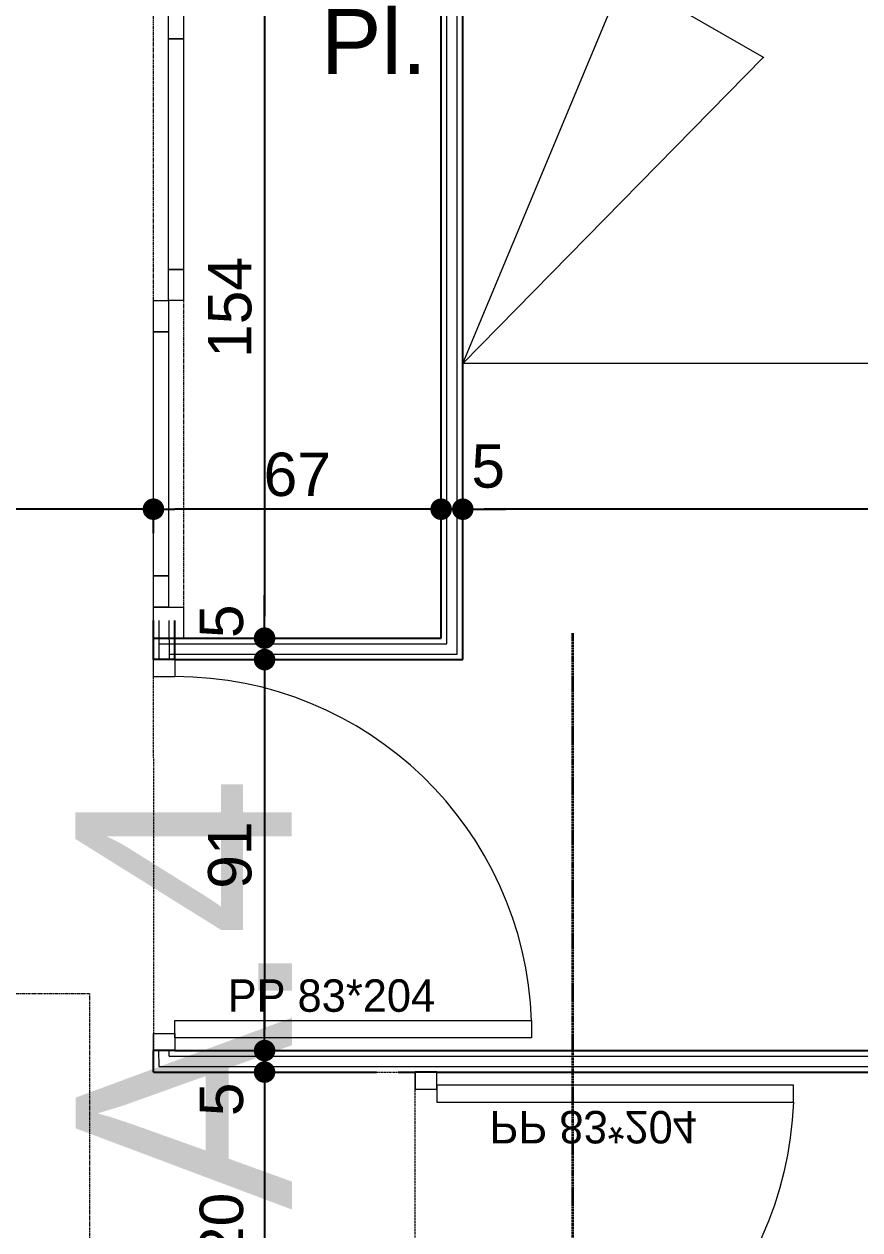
# Model space of a CAD drawing. Header units: centimetres. Extents: x 16433 to 114398, y -50094 to -12305.
# Drawn here: x 32138.8 to 32333.3, y -29937.4 to -29656.8 of the extents above; entities that cross this region are included whole.
import ezdxf

# ---------------------------------------------------------------- set-up
doc = ezdxf.new("R2010")
doc.units = ezdxf.units.CM
doc.header["$LTSCALE"] = 0.5
for name, pattern in [('Style de ligne -1', [0.41664, 0.20828, -0.20836]), ('Style de ligne -5', [0.20828, 0.069425, -0.138855]), ('Style de ligne -6', [1.04164, 0.625, -0.20828, 0.06943, -0.13893])]:
    doc.linetypes.add(name, pattern=pattern)
doc.layers.get('0').update_dxf_attribs({"linetype": 'CONTINUOUS'})
doc.layers.get('DEFPOINTS').update_dxf_attribs({"linetype": 'CONTINUOUS'})
doc.layers.add('3-BAT C-Niveau -2', color=7, linetype='CONTINUOUS')
doc.styles.add('Futura Book', font='')
doc.styles.add('Futura Std Book', font='')
doc.styles.add('Helvetica', font='')
doc.styles.get('Futura Book').set_extended_font_data('Futura Book')
doc.styles.get('Futura Std Book').set_extended_font_data('Futura Std Book')
doc.styles.get('Helvetica').set_extended_font_data('Helvetica')
doc.dimstyles.new('IS', dxfattribs={"dimtxt": 10.08724, "dimasz": 5.007446, "dimexe": 2, "dimexo": 10, "dimgap": 3, "dimtad": 1, "dimdec": 1, "dimtxsty": 'Helvetica', "dimblk": 'DOT', "dimblk1": 'DOT', "dimblk2": 'DOT', "dimcen": 0, "dimdle": 10, "dimazin": 0, "dimtfac": 0.8, "dimtdec": 1, "dimtix": 1, "dimtmove": 0, "dimatfit": 0, "dimldrblk": 'VW_FILLEDARROW-1', "dimfxl": 10, "dimfxlon": 1, "dimfrac": 2, "dimtolj": 1, "dimarcsym": 0})

# ---------------------------------------------------------------- blocks, each defined once
blk = doc.blocks.new('Groupe-38-1')
at = {"color": 7, "linetype": 'Style de ligne -6', "lineweight": 35}
blk.add_line((16088.17, -46858.27), (16233.55, -46830.72), dxfattribs=at)
at = {"color": 7, "insert": (16080.04, -46742.01), "char_height": 50.3443, "width": 138.0873, "attachment_point": 1, "rotation": 10.7313, "line_spacing_factor": 0.962448, "style": 'Futura Std Book'}
blk.add_mtext('\\pt32.91,65.8,95.251,127.02,158.79;A.4', dxfattribs=at)
blk = doc.blocks.new('PORTE 83_204')
at = {"color": 7, "linetype": 'Continuous', "lineweight": 13, "flags": 128}
for points in [[(38.5, 2.5), (38.5, 85.5), (42.5, 85.5), (42.5, 2.5)], [(-45.5, 2.5), (-41.5, 2.5), (-41.5, -2.5), (-45.5, -2.5)], [(41.5, 2.5), (45.5, 2.5), (45.5, -2.5), (41.5, -2.5)]]:
    blk.add_lwpolyline(points, close=True, dxfattribs=at)
at = {"color": 7, "linetype": 'Continuous', "lineweight": 5}
blk.add_arc((41.5, 2.5), 83.05, 92.0697, 180, dxfattribs=at)
at = {"color": 7, "insert": (28.91, 14.76), "char_height": 7.55165, "width": 66.7422, "attachment_point": 1, "rotation": 90, "line_spacing_factor": 0.962448, "style": 'Futura Book'}
blk.add_mtext('\\pt10.172,20.344,30.516,40.688,50.86,61.032,71.205,81.407,91.526,101.72,111.92,122.03,132.23,142.42,152.62,162.74,172.93,183.13,193.25,203.44,213.64,223.76;PP 83*204', dxfattribs=at)
blk = doc.blocks.new('Groupe-67-1')
at = {"color": 7, "linetype": 'Continuous', "lineweight": 18}
for p, q in [((16385.86, -46814), (16378.84, -46777.07)), ((16290.44, -46793.89), (16385.86, -46814)), ((16290.44, -46793.89), (16373.46, -46849.41)), ((16385.86, -46814), (16373.43, -46849.47))]:
    blk.add_line(p, q, dxfattribs=at)
at = {"color": 7, "linetype": 'Continuous', "lineweight": 18, "flags": 128}
blk.add_lwpolyline([(16290.44, -46793.89), (16378.86, -46777.14), (16414.22, -46963.82), (16325.79, -46980.57)], close=True, dxfattribs=at)
blk = doc.blocks.new('Groupe-68-1')
at = {"color": 7, "linetype": 'Style de ligne -5', "lineweight": 5, "flags": 128}
blk.add_lwpolyline([(16366.77, -46713.28), (16215.5, -46741.93), (16214.2, -46735.05), (16365.47, -46706.41)], close=True, dxfattribs=at)
at = {"color": 7, "linetype": 'Continuous', "lineweight": 18, "flags": 128}
for points in [[(16366.77, -46713.28), (16359.66, -46714.63), (16358.36, -46707.75), (16365.47, -46706.41)], [(16352.56, -46715.98), (16299.8, -46725.97), (16299.14, -46722.53), (16351.9, -46712.54)], [(16359.66, -46714.63), (16352.56, -46715.98), (16351.9, -46712.54), (16359.01, -46711.19)], [(16284.93, -46725.22), (16229.07, -46735.8), (16228.42, -46732.36), (16284.28, -46721.78)], [(16292.04, -46723.88), (16284.93, -46725.22), (16284.28, -46721.78), (16291.39, -46720.44)], [(16299.8, -46725.97), (16292.69, -46727.32), (16292.04, -46723.88), (16299.14, -46722.53)], [(16229.07, -46735.8), (16221.96, -46737.15), (16221.31, -46733.71), (16228.42, -46732.36)], [(16222.61, -46740.59), (16215.5, -46741.93), (16214.2, -46735.05), (16221.31, -46733.71)]]:
    blk.add_lwpolyline(points, close=True, dxfattribs=at)
blk = doc.blocks.new('Groupe-81-1')
at = {"color": 7, "linetype": 'Continuous', "lineweight": 5}
for p, q in [((16209.29, -46735.98), (16218.23, -46734.29)), ((16209.53, -46737.26), (16218.47, -46735.57)), ((16209.53, -46737.26), (16218.47, -46735.57)), ((16214.2, -46735.05), (16226.67, -46800.87)), ((16209.98, -46739.62), (16218.92, -46737.92)), ((16209.98, -46739.62), (16218.92, -46737.92)), ((16213.16, -46736.57), (16225.63, -46802.39)), ((16213.16, -46736.57), (16225.63, -46802.39)), ((16211.25, -46739.37), (16223.72, -46805.2)), ((16211.25, -46739.37), (16223.72, -46805.2)), ((16114.97, -46753.85), (16119.88, -46752.91)), ((16116.48, -46754.88), (16120.12, -46754.19)), ((16116.48, -46754.88), (16120.12, -46754.19)), ((16116.48, -46754.88), (16195.59, -47172.61)), ((16116.48, -46754.88), (16195.59, -47172.61)), ((16119.29, -46756.79), (16120.57, -46756.55)), ((16119.29, -46756.79), (16120.57, -46756.55)), ((16119.29, -46756.79), (16197.95, -47172.17)), ((16119.29, -46756.79), (16197.95, -47172.17)), ((16120.81, -46757.83), (16199.23, -47171.93)), ((16226.67, -46800.87), (16377.93, -46772.23)), ((16225.63, -46802.39), (16378.17, -46773.5)), ((16225.63, -46802.39), (16378.17, -46773.5)), ((16223.72, -46805.2), (16378.62, -46775.86)), ((16223.72, -46805.2), (16378.62, -46775.86))]:
    blk.add_line(p, q, dxfattribs=at)
at = {"color": 7, "linetype": 'Continuous', "lineweight": 25}
for p, q in [((16209.29, -46735.98), (16218.23, -46734.29)), ((16210.22, -46740.89), (16209.29, -46735.98)), ((16214.2, -46735.05), (16226.67, -46800.87)), ((16210.22, -46740.89), (16219.16, -46739.2)), ((16210.22, -46740.89), (16222.68, -46806.72)), ((16114.97, -46753.85), (16119.88, -46752.91)), ((16120.81, -46757.83), (16119.88, -46752.91)), ((16114.97, -46753.85), (16124.63, -46804.86)), ((16120.81, -46757.83), (16199.23, -47171.93)), ((16226.67, -46800.87), (16377.93, -46772.23)), ((16222.68, -46806.72), (16378.86, -46777.14)), ((16125.56, -46809.77), (16126.3, -46813.7)), ((16127.23, -46818.61), (16126.3, -46813.7)), ((16127.23, -46818.61), (16194.32, -47172.86))]:
    blk.add_line(p, q, dxfattribs=at)
at = {"color": 7, "linetype": 'Style de ligne -5', "lineweight": 13, "flags": 128}
blk.add_lwpolyline([(16130.18, -46735.85), (16012.28, -46758.17), (15971.35, -46542.01), (16089.25, -46519.69)], close=True, dxfattribs=at)
at = {"color": 7}
for name in ['Groupe-68-1', 'Groupe-67-1']:
    blk.add_blockref(name, (0, 0), dxfattribs=at)
at = {"color": 7, "rotation": 190.7237490573417}
blk.add_blockref('PORTE 83_204', (16165.05, -46746.91), dxfattribs=at)
at = {"color": 7, "xscale": -1, "rotation": 190.7235947438871}
blk.add_blockref('PORTE 83_204', (16082.06, -46824.62), dxfattribs=at)
at = {"color": 7, "insert": (16365.32, -46746.08), "char_height": 15.131, "attachment_point": 1, "rotation": 280.7236, "line_spacing_factor": 0.834288, "style": 'Helvetica'}
blk.add_mtext('Pl.', dxfattribs=at)
blk = doc.blocks.new('_DOT')
at = {"color": 0, "linetype": 'ByBlock', "lineweight": -2}
blk.add_line((-0.5, 0), (-1, 0), dxfattribs=at)
at = {"color": 0, "linetype": 'ByBlock', "const_width": 0.5}
blk.add_lwpolyline([(-0.25, 0, 1), (0.25, 0, 1)], format="xyb", close=True, dxfattribs=at)
blk = doc.blocks.new('*D2411')
at = {"layer": '3-BAT C-Niveau -2', "color": 0, "linetype": 'Continuous', "lineweight": -2, "transparency": 16777216}
blk.add_line((32194.78, -29905.67), (32194.78, -30015.31), dxfattribs=at)
at = {"layer": 'DEFPOINTS', "color": 0, "linetype": 'Continuous', "transparency": 16777216}
for p in [(32333.04, -29900.66), (32149.04, -30020.32), (32194.78, -30020.32)]:
    blk.add_point(p, dxfattribs=at)
at = {"layer": '3-BAT C-Niveau -2', "color": 0, "linetype": 'Continuous', "lineweight": -2, "transparency": 16777216, "xscale": 5.007446289062499, "yscale": 5.007446289062499, "zscale": 5.007446289062499}
for p, rotation in [((32194.78, -29900.66), 90), ((32194.78, -30020.32), 270)]:
    blk.add_blockref('_DOT', p, dxfattribs=dict(at, rotation=rotation))
at = {"layer": '3-BAT C-Niveau -2', "color": 0, "linetype": 'Continuous', "lineweight": 5, "transparency": 16777216, "insert": (32184.8, -29940.49), "char_height": 10.087, "attachment_point": 5, "rotation": 90, "style": 'Helvetica'}
blk.add_mtext('\\A1;120', dxfattribs=at)
blk = doc.blocks.new('VW_FILLEDARROW-1')
at = {"color": 0, "linetype": 'Continuous', "lineweight": 5, "flags": 128}
blk.add_lwpolyline([(-1.997, 0.535), (0, 0), (-1.997, -0.535)], close=True, dxfattribs=at)
blk = doc.blocks.new('*D2412')
at = {"layer": '3-BAT C-Niveau -2', "color": 0, "linetype": 'Continuous', "lineweight": -2, "transparency": 16777216}
for p, q in [((32194.78, -29890.66), (32194.78, -29885.65)), ((32194.78, -29895.66), (32194.78, -29900.66)), ((32194.78, -29905.67), (32194.78, -29910.67))]:
    blk.add_line(p, q, dxfattribs=at)
at = {"layer": 'DEFPOINTS', "color": 0, "linetype": 'Continuous', "transparency": 16777216}
for p in [(32183.18, -29895.66), (32194.78, -29900.66), (32333.04, -29900.66)]:
    blk.add_point(p, dxfattribs=at)
at = {"layer": '3-BAT C-Niveau -2', "color": 0, "linetype": 'Continuous', "lineweight": -2, "transparency": 16777216, "xscale": 5.007446289062499, "yscale": 5.007446289062499, "zscale": 5.007446289062499}
for p, rotation in [((32194.78, -29895.66), 270), ((32194.78, -29900.66), 90)]:
    blk.add_blockref('_DOT', p, dxfattribs=dict(at, rotation=rotation))
at = {"layer": '3-BAT C-Niveau -2', "color": 0, "linetype": 'Continuous', "lineweight": 5, "transparency": 16777216, "insert": (32184.8, -29907), "char_height": 10.087, "attachment_point": 5, "rotation": 90, "style": 'Helvetica'}
blk.add_mtext('\\A1;5', dxfattribs=at)
blk = doc.blocks.new('*D2413')
at = {"layer": '3-BAT C-Niveau -2', "color": 0, "linetype": 'Continuous', "lineweight": -2, "transparency": 16777216}
blk.add_line((32194.78, -29809.67), (32194.78, -29890.66), dxfattribs=at)
at = {"layer": 'DEFPOINTS', "color": 0, "linetype": 'Continuous', "transparency": 16777216}
for p in [(32180.54, -29804.66), (32183.18, -29895.66), (32194.78, -29895.66)]:
    blk.add_point(p, dxfattribs=at)
at = {"layer": '3-BAT C-Niveau -2', "color": 0, "linetype": 'Continuous', "lineweight": -2, "transparency": 16777216, "xscale": 5.007446289062499, "yscale": 5.007446289062499, "zscale": 5.007446289062499}
for p, rotation in [((32194.78, -29804.66), 90), ((32194.78, -29895.66), 270)]:
    blk.add_blockref('_DOT', p, dxfattribs=dict(at, rotation=rotation))
at = {"layer": '3-BAT C-Niveau -2', "color": 0, "linetype": 'Continuous', "lineweight": 5, "transparency": 16777216, "insert": (32186.74, -29850.16), "char_height": 10.087, "attachment_point": 5, "rotation": 90, "style": 'Helvetica'}
blk.add_mtext('\\A1;91', dxfattribs=at)
blk = doc.blocks.new('*D2414')
at = {"layer": '3-BAT C-Niveau -2', "color": 0, "linetype": 'Continuous', "lineweight": -2, "transparency": 16777216}
for p, q in [((32194.78, -29794.66), (32194.78, -29789.65)), ((32194.78, -29799.66), (32194.78, -29804.66)), ((32194.78, -29809.67), (32194.78, -29814.68))]:
    blk.add_line(p, q, dxfattribs=at)
at = {"layer": 'DEFPOINTS', "color": 0, "linetype": 'Continuous', "transparency": 16777216}
for p in [(32180.54, -29799.66), (32180.54, -29804.66), (32194.78, -29804.66)]:
    blk.add_point(p, dxfattribs=at)
at = {"layer": '3-BAT C-Niveau -2', "color": 0, "linetype": 'Continuous', "lineweight": -2, "transparency": 16777216, "xscale": 5.007446289062499, "yscale": 5.007446289062499, "zscale": 5.007446289062499}
for p, rotation in [((32194.78, -29799.66), 270), ((32194.78, -29804.66), 90)]:
    blk.add_blockref('_DOT', p, dxfattribs=dict(at, rotation=rotation))
at = {"layer": '3-BAT C-Niveau -2', "color": 0, "linetype": 'Continuous', "lineweight": 5, "transparency": 16777216, "insert": (32184.8, -29795.74), "char_height": 10.087, "attachment_point": 5, "rotation": 90, "style": 'Helvetica'}
blk.add_mtext('\\A1;5', dxfattribs=at)
blk = doc.blocks.new('*D2415')
at = {"layer": '3-BAT C-Niveau -2', "color": 0, "linetype": 'Continuous', "lineweight": -2, "transparency": 16777216}
blk.add_line((32194.78, -29650.72), (32194.78, -29794.66), dxfattribs=at)
at = {"layer": 'DEFPOINTS', "color": 0, "linetype": 'Continuous', "transparency": 16777216}
for p in [(32183.88, -29645.71), (32180.54, -29799.66), (32194.78, -29799.66)]:
    blk.add_point(p, dxfattribs=at)
at = {"layer": '3-BAT C-Niveau -2', "color": 0, "linetype": 'Continuous', "lineweight": -2, "transparency": 16777216, "xscale": 5.007446289062499, "yscale": 5.007446289062499, "zscale": 5.007446289062499}
for p, rotation in [((32194.78, -29645.71), 90), ((32194.78, -29799.66), 270)]:
    blk.add_blockref('_DOT', p, dxfattribs=dict(at, rotation=rotation))
at = {"layer": '3-BAT C-Niveau -2', "color": 0, "linetype": 'Continuous', "lineweight": 5, "transparency": 16777216, "insert": (32186.74, -29722.69), "char_height": 10.087, "attachment_point": 5, "rotation": 90, "style": 'Helvetica'}
blk.add_mtext('\\A1;154', dxfattribs=at)
blk = doc.blocks.new('*D2428')
at = {"layer": '3-BAT C-Niveau -2', "color": 0, "linetype": 'Continuous', "lineweight": -2, "transparency": 16777216}
for p, q in [((32078.86, -29769.65), (32078.86, -29767.65)), ((32168.92, -29775.2), (32168.92, -29767.65)), ((32163.91, -29769.65), (32083.87, -29769.65))]:
    blk.add_line(p, q, dxfattribs=at)
at = {"layer": 'DEFPOINTS', "color": 0, "linetype": 'Continuous', "transparency": 16777216}
for p in [(32078.86, -29769.65), (32078.86, -29773.27), (32168.92, -29785.2)]:
    blk.add_point(p, dxfattribs=at)
at = {"layer": '3-BAT C-Niveau -2', "color": 0, "linetype": 'Continuous', "lineweight": -2, "transparency": 16777216, "xscale": 5.007446289062499, "yscale": 5.007446289062499, "zscale": 5.007446289062499, "rotation": 180}
blk.add_blockref('_DOT', (32078.86, -29769.65), dxfattribs=at)
at = {"layer": '3-BAT C-Niveau -2', "color": 0, "linetype": 'Continuous', "lineweight": -2, "transparency": 16777216, "xscale": 5.007446289062499, "yscale": 5.007446289062499, "zscale": 5.007446289062499}
blk.add_blockref('_DOT', (32168.92, -29769.65), dxfattribs=at)
at = {"layer": '3-BAT C-Niveau -2', "color": 0, "linetype": 'Continuous', "lineweight": 5, "transparency": 16777216, "insert": (32114.66, -29759.67), "char_height": 10.087, "attachment_point": 5, "style": 'Helvetica'}
blk.add_mtext('\\A1;90', dxfattribs=at)
blk = doc.blocks.new('*D2429')
at = {"layer": '3-BAT C-Niveau -2', "color": 0, "linetype": 'Continuous', "lineweight": -2, "transparency": 16777216}
for p, q in [((32168.92, -29775.2), (32168.92, -29767.65)), ((32235.87, -29769.65), (32235.87, -29767.65)), ((32230.87, -29769.65), (32173.93, -29769.65))]:
    blk.add_line(p, q, dxfattribs=at)
at = {"layer": 'DEFPOINTS', "color": 0, "linetype": 'Continuous', "transparency": 16777216}
for p in [(32168.92, -29769.65), (32235.87, -29774.65), (32168.92, -29785.2)]:
    blk.add_point(p, dxfattribs=at)
at = {"layer": '3-BAT C-Niveau -2', "color": 0, "linetype": 'Continuous', "lineweight": -2, "transparency": 16777216, "xscale": 5.007446289062499, "yscale": 5.007446289062499, "zscale": 5.007446289062499, "rotation": 180}
blk.add_blockref('_DOT', (32168.92, -29769.65), dxfattribs=at)
at = {"layer": '3-BAT C-Niveau -2', "color": 0, "linetype": 'Continuous', "lineweight": -2, "transparency": 16777216, "xscale": 5.007446289062499, "yscale": 5.007446289062499, "zscale": 5.007446289062499}
blk.add_blockref('_DOT', (32235.87, -29769.65), dxfattribs=at)
at = {"layer": '3-BAT C-Niveau -2', "color": 0, "linetype": 'Continuous', "lineweight": 5, "transparency": 16777216, "insert": (32202.4, -29761.61), "char_height": 10.087, "attachment_point": 5, "style": 'Helvetica'}
blk.add_mtext('\\A1;67', dxfattribs=at)
blk = doc.blocks.new('*D2430')
at = {"layer": '3-BAT C-Niveau -2', "color": 0, "linetype": 'Continuous', "lineweight": -2, "transparency": 16777216}
for p, q in [((32235.87, -29769.65), (32235.87, -29767.65)), ((32240.91, -29779.65), (32240.91, -29767.65)), ((32230.87, -29769.65), (32225.86, -29769.65)), ((32240.91, -29769.65), (32235.87, -29769.65)), ((32245.91, -29769.65), (32250.92, -29769.65))]:
    blk.add_line(p, q, dxfattribs=at)
at = {"layer": 'DEFPOINTS', "color": 0, "linetype": 'Continuous', "transparency": 16777216}
for p in [(32235.87, -29769.65), (32235.87, -29774.65), (32240.91, -29803.05)]:
    blk.add_point(p, dxfattribs=at)
at = {"layer": '3-BAT C-Niveau -2', "color": 0, "linetype": 'Continuous', "lineweight": -2, "transparency": 16777216, "xscale": 5.007446289062499, "yscale": 5.007446289062499, "zscale": 5.007446289062499}
blk.add_blockref('_DOT', (32235.87, -29769.65), dxfattribs=at)
at = {"layer": '3-BAT C-Niveau -2', "color": 0, "linetype": 'Continuous', "lineweight": -2, "transparency": 16777216, "xscale": 5.007446289062499, "yscale": 5.007446289062499, "zscale": 5.007446289062499, "rotation": 180}
blk.add_blockref('_DOT', (32240.91, -29769.65), dxfattribs=at)
at = {"layer": '3-BAT C-Niveau -2', "color": 0, "linetype": 'Continuous', "lineweight": 5, "transparency": 16777216, "insert": (32246.82, -29759.67), "char_height": 10.087, "attachment_point": 5, "style": 'Helvetica'}
blk.add_mtext('\\A1;5', dxfattribs=at)
blk = doc.blocks.new('*D2431')
at = {"layer": '3-BAT C-Niveau -2', "color": 0, "linetype": 'Continuous', "lineweight": -2, "transparency": 16777216}
for p, q in [((32240.91, -29779.65), (32240.91, -29767.65)), ((32595.28, -29779.65), (32595.28, -29767.65)), ((32590.27, -29769.65), (32245.91, -29769.65))]:
    blk.add_line(p, q, dxfattribs=at)
at = {"layer": 'DEFPOINTS', "color": 0, "linetype": 'Continuous', "transparency": 16777216}
for p in [(32240.91, -29769.65), (32240.91, -29803.05), (32595.28, -29873.4)]:
    blk.add_point(p, dxfattribs=at)
at = {"layer": '3-BAT C-Niveau -2', "color": 0, "linetype": 'Continuous', "lineweight": -2, "transparency": 16777216, "xscale": 5.007446289062499, "yscale": 5.007446289062499, "zscale": 5.007446289062499, "rotation": 180}
blk.add_blockref('_DOT', (32240.91, -29769.65), dxfattribs=at)
at = {"layer": '3-BAT C-Niveau -2', "color": 0, "linetype": 'Continuous', "lineweight": -2, "transparency": 16777216, "xscale": 5.007446289062499, "yscale": 5.007446289062499, "zscale": 5.007446289062499}
blk.add_blockref('_DOT', (32595.28, -29769.65), dxfattribs=at)
at = {"layer": '3-BAT C-Niveau -2', "color": 0, "linetype": 'Continuous', "lineweight": 5, "transparency": 16777216, "insert": (32418.09, -29761.61), "char_height": 10.087, "attachment_point": 5, "style": 'Helvetica'}
blk.add_mtext('\\A1;354', dxfattribs=at)

msp = doc.modelspace()

# ---------------------------------------------------------------- linework, layer by layer
at = {"layer": '3-BAT C-Niveau -2', "color": 251, "linetype": 'Style de ligne -1', "lineweight": 5, "true_color": 0x616161, "flags": 128}
msp.add_lwpolyline([(32154.837, -30233.854), (32004.021, -30232.694), (32004.028, -30091.119), (31934.025, -30091.115), (31934.019, -30021.116), (31999.983, -30021.116), (31999.983, -30016.116), (31934.015, -30016.116), (31934.077, -29864.808), (31939.226, -29864.808), (31939.226, -29859.808), (31933.929, -29859.808), (31933.88, -29727.908), (32073.925, -29727.908), (32073.917, -29859.808), (32034.225, -29859.808), (32034.225, -29864.808), (32078.911, -29864.808), (32078.925, -29640.708), (32168.865, -29640.708), (32168.865, -29645.708), (32235.908, -29645.708), (32235.869, -29799.665), (32168.888, -29799.665), (32168.917, -29900.663), (32229.723, -29900.663), (32229.726, -30016.311), (32154.556, -30016.208), (32154.584, -30060.354), (32154.837, -30061.52)], close=True, dxfattribs=at)

# ---------------------------------------------------------------- block references
at = {"layer": '3-BAT C-Niveau -2', "color": 7, "rotation": 79.27640525614329}
for name in ['Groupe-38-1', 'Groupe-81-1']:
    msp.add_blockref(name, (-16766.963, -37034.655), dxfattribs=at)

# ---------------------------------------------------------------- dimensions: what is measured, and where the dimension line sits
at = {"layer": '3-BAT C-Niveau -2', "color": 7, "linetype": 'Continuous', "lineweight": 5}
for base, p1, p2, picture, middle in [((32194.782, -29799.665), (32183.882, -29645.708), (32180.537, -29799.665), '*D2415', (32186.739, -29722.686)), ((32194.782, -29895.663), (32180.537, -29804.665), (32183.182, -29895.663), '*D2413', (32186.739, -29850.164))]:
    dim = msp.add_linear_dim(base=base, p1=p1, p2=p2, angle=90, dimstyle='IS', override={"dimtxt": 10.08724, "dimdec": 0, "dimpost": '<>', "dimtxsty": 'Helvetica', "dimse1": 1, "dimse2": 1, "dimtmove": 2}, dxfattribs=at)
    dim.commit()
    dim.dimension.update_dxf_attribs({"geometry": picture, "text_midpoint": middle})
for base, p1, p2, override, picture, middle in [((32078.862, -29769.655), (32168.918, -29785.197), (32078.862, -29773.27), {"dimtxt": 10.08724, "dimdec": 0, "dimpost": '<>', "dimtxsty": 'Helvetica', "dimtmove": 2}, '*D2428', (32114.664, -29759.67)), ((32235.873, -29769.655), (32240.907, -29803.055), (32235.873, -29774.655), {"dimtxt": 10.08724, "dimdec": 0, "dimpost": '<>', "dimtxsty": 'Helvetica', "dimtix": 0, "dimtmove": 2}, '*D2430', (32246.823, -29759.67))]:
    dim = msp.add_linear_dim(base=base, p1=p1, p2=p2, dimstyle='IS', override=override, dxfattribs=at)
    dim.commit()
    dim.dimension.update_dxf_attribs({"geometry": picture, "text_midpoint": middle, "dimtype": 160})
for base, p1, p2, picture, middle in [((32168.918, -29769.655), (32235.873, -29774.655), (32168.918, -29785.197), '*D2429', (32202.395, -29761.611)), ((32240.907, -29769.655), (32595.279, -29873.404), (32240.907, -29803.055), '*D2431', (32418.093, -29761.611))]:
    dim = msp.add_linear_dim(base=base, p1=p1, p2=p2, dimstyle='IS', override={"dimtxt": 10.08724, "dimdec": 0, "dimpost": '<>', "dimtxsty": 'Helvetica', "dimtmove": 2}, dxfattribs=at)
    dim.commit()
    dim.dimension.update_dxf_attribs({"geometry": picture, "text_midpoint": middle})
for base, p1, p2, override, picture, middle in [((32194.782, -29804.665), (32180.537, -29799.665), (32180.537, -29804.665), {"dimtxt": 10.08724, "dimdec": 0, "dimpost": '<>', "dimtxsty": 'Helvetica', "dimse1": 1, "dimse2": 1, "dimtix": 0, "dimtmove": 2}, '*D2414', (32184.797, -29795.741)), ((32194.782, -29900.66), (32183.182, -29895.663), (32333.038, -29900.66), {"dimtxt": 10.08724, "dimdec": 0, "dimpost": '<>', "dimtxsty": 'Helvetica', "dimse1": 1, "dimse2": 1, "dimtix": 0, "dimtmove": 2}, '*D2412', (32184.797, -29906.999)), ((32194.782, -30020.316), (32333.038, -29900.66), (32149.037, -30020.316), {"dimtxt": 10.08724, "dimdec": 0, "dimpost": '<>', "dimtxsty": 'Helvetica', "dimse1": 1, "dimse2": 1, "dimtmove": 2}, '*D2411', (32184.797, -29940.488))]:
    dim = msp.add_linear_dim(base=base, p1=p1, p2=p2, angle=90, dimstyle='IS', override=override, dxfattribs=at)
    dim.commit()
    dim.dimension.update_dxf_attribs({"geometry": picture, "text_midpoint": middle, "dimtype": 160})

doc.saveas('drawing.dxf')
